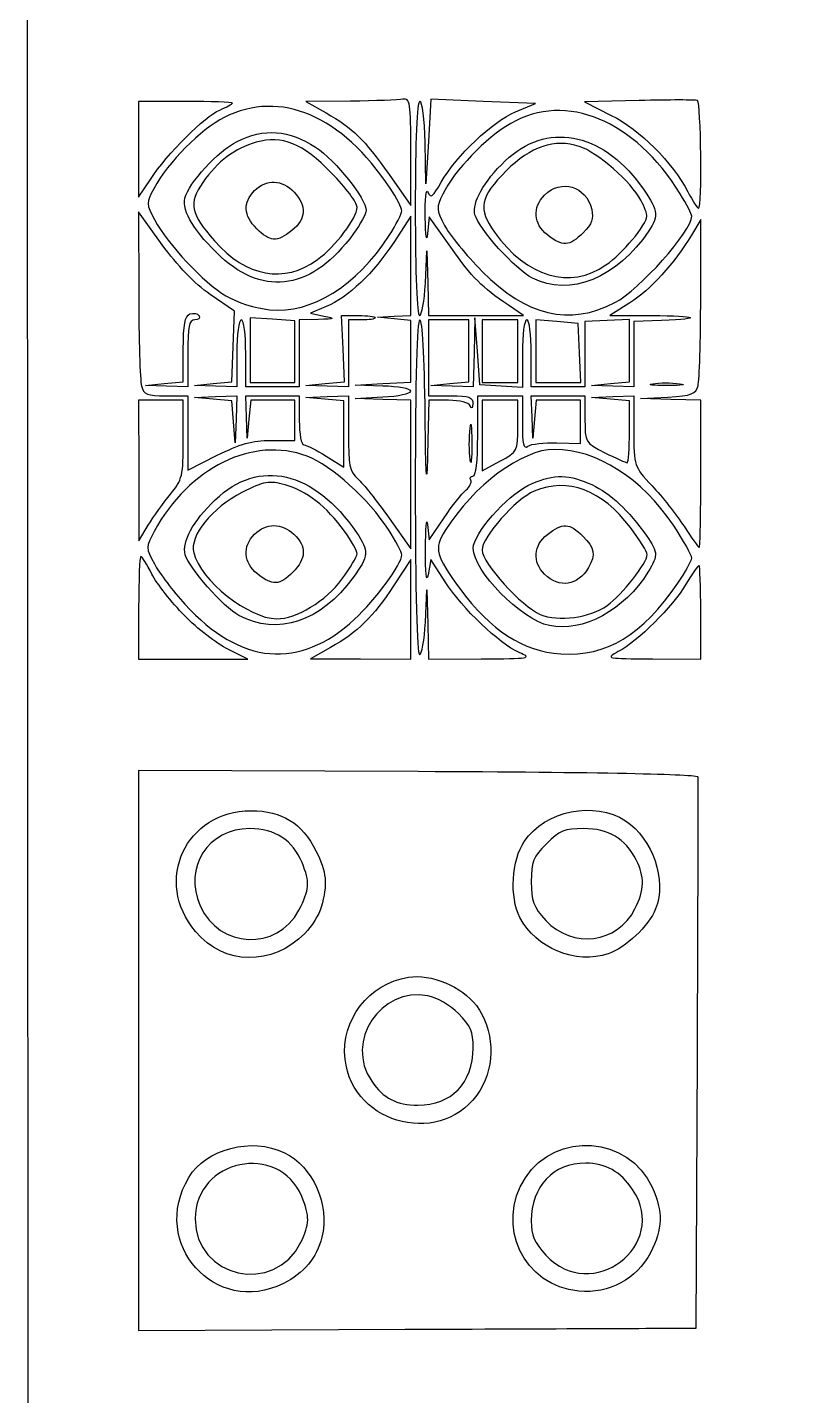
# Model space of a CAD drawing. Extents: x 35 to 169, y -1 to 345.
# Drawn here: x 34.9 to 82.9, y 86.9 to 173.4 of the extents above; entities that cross this region are included whole.
import ezdxf

# ---------------------------------------------------------------- set-up
doc = ezdxf.new("R2010")
doc.units = 0
doc.layers.get('0').update_dxf_attribs({"linetype": 'CONTINUOUS'})

msp = doc.modelspace()

# ---------------------------------------------------------------- linework, layer by layer
at = {"color": 7}
for points in [[(169.00133, 20.210668), (168.928996, -0.885443), (101.950754, -0.885443), (34.972518, -0.885443), (34.932448, 87.450113), (34.892381, 175.785668), (56.051371, 175.785668), (77.210361, 175.785668), (77.212337, 176.420668)], [(58.654247, 168.867846), (58.654247, 168.867846)], [(65.781377, 168.068973), (67.043605, 168.589002), (63.730872, 168.730113), (60.418136, 168.871224), (60.261127, 166.190113), (60.261127, 166.190113)], [(44.895914, 168.730113), (41.932583, 168.730113), (41.932583, 165.701267), (41.932583, 162.672419), (42.675265, 163.796267)], [(44.895914, 168.730113), (44.895914, 168.730113)], [(55.338136, 168.748308), (52.515914, 168.723303), (53.785914, 168.000168)], [(73.600516, 168.783893), (70.13179, 168.696562), (71.831979, 167.846966)], [(77.280914, 168.784012), (77.280914, 168.784012)], [(57.771211, 164.09973), (59.148136, 162.15048), (59.148136, 165.556437)], [(60.261127, 166.190113), (60.104119, 163.509002), (60.049461, 166.119557)], [(54.138695, 164.198544), (54.138695, 164.198544)], [(57.840705, 163.231823), (57.840705, 163.231823)], [(76.1905, 162.87961), (76.1905, 162.87961)], [(73.70425, 162.479322), (73.70425, 162.479322)], [(43.418862, 159.661023), (41.932583, 161.736604), (41.936422, 156.555024)], [(57.384247, 150.722269), (55.620361, 150.776648), (57.384247, 150.876848), (59.148136, 150.977045), (59.148136, 152.922098), (59.148136, 154.867151), (58.089806, 154.977856), (57.031472, 155.08856), (58.089806, 155.136005), (59.148136, 155.183446), (59.148136, 158.331646), (59.148136, 161.479844), (58.067109, 159.813313)], [(61.676867, 159.505773), (60.313296, 161.429207), (60.201494, 160.352439)], [(77.487676, 156.312335), (77.490498, 161.251224), (76.895079, 160.263446)], [(51.63119, 160.566152), (51.63119, 160.566152)], [(55.521259, 160.366226), (55.521259, 160.366226)], [(70.05355, 160.418759), (70.05355, 160.418759)], [(74.203746, 160.53791), (74.203746, 160.53791)], [(60.067475, 157.229557), (60.164873, 159.275668), (60.22095, 157.229557), (60.277025, 155.183446), (63.279745, 155.183446), (66.282457, 155.183446), (65.318739, 155.837445)], [(48.141472, 152.784557), (48.141472, 150.667891), (46.800914, 150.717198), (45.460361, 150.766502), (46.638791, 150.873509), (47.817222, 150.980514), (47.908791, 153.220224), (48.000361, 155.459931), (46.45275, 156.522687)], [(73.012969, 155.992227), (71.737629, 155.183446), (74.379921, 155.183446)], [(50.399072, 154.944542), (48.987786, 155.042335), (48.987961, 152.996224), (48.988136, 150.950113), (50.399247, 150.950113), (51.810361, 150.950113), (51.810361, 152.898431), (51.810361, 154.846747), (50.399072, 154.944542), (50.399072, 154.944542)], [(56.043695, 154.901224), (55.197025, 154.901224), (55.197025, 152.784557), (55.197025, 150.667891), (53.856472, 150.717198), (52.515914, 150.766502), (53.737053, 150.875595), (54.958189, 150.984688), (54.865942, 153.084723), (54.773695, 155.184761), (55.832025, 155.184197)], [(53.783845, 155.744735), (52.798136, 155.334142), (53.644806, 155.151075)], [(66.203695, 152.769094), (66.203695, 150.636965), (64.863136, 150.722983), (63.522583, 150.809002), (63.361759, 152.925668), (63.20094, 155.042335), (63.150095, 152.855113), (63.099247, 150.667891), (61.758695, 150.717198), (60.418136, 150.766502), (61.617583, 150.874537), (62.817025, 150.982568), (62.817025, 152.941896), (62.817025, 154.901224), (61.547025, 154.901224), (60.277025, 154.901224), (60.277025, 152.502335), (60.277025, 150.103446), (61.688136, 150.103446)], [(45.477015, 154.901224), (45.477015, 154.901224)], [(53.292025, 154.934614), (52.092583, 154.901224), (52.092583, 152.784557), (52.092583, 150.667891), (50.399247, 150.667891), (48.705914, 150.667891), (48.705914, 152.784557)], [(56.043695, 154.901224), (56.043695, 154.901224)], [(64.792583, 154.901224), (63.663695, 154.901224), (63.663695, 152.925668), (63.663695, 150.950113), (64.792583, 150.950113), (65.921472, 150.950113), (65.921472, 152.925668), (65.921472, 154.901224), (64.792583, 154.901224), (64.792583, 154.901224)], [(75.016727, 154.87202), (73.259247, 154.808599), (73.259247, 152.738245), (73.259247, 150.667891), (71.918695, 150.717198), (70.578136, 150.766502), (71.777583, 150.874537), (72.977025, 150.982568), (72.977025, 152.955846), (72.977025, 154.929127), (71.565914, 154.864738), (70.154806, 154.800352), (70.154806, 152.734121), (70.154806, 150.667891), (68.461472, 150.667891), (66.768136, 150.667891), (66.768136, 152.784557)], [(68.390914, 154.803409), (67.050361, 154.91768), (67.050361, 152.933895), (67.050361, 150.950113), (68.474364, 150.950113), (69.89837, 150.950113), (69.814923, 152.819626), (69.731472, 154.68914), (68.390914, 154.803409), (68.390914, 154.803409)], [(45.037025, 152.784557), (45.037025, 150.667891), (43.696472, 150.717198), (42.355914, 150.766502), (43.555361, 150.874537), (44.754806, 150.982568), (44.754806, 153.052812)], [(75.375914, 150.755343), (75.375914, 150.755343)], [(43.343695, 149.821224), (41.932583, 149.821224), (41.933712, 145.376224), (41.934841, 140.931224), (42.536474, 141.919002)], [(44.754806, 147.345526), (44.754806, 149.821224), (43.343695, 149.821224), (43.343695, 149.821224)], [(43.65883, 150.103446), (45.037025, 150.103446), (45.037025, 147.751962), (45.037025, 145.400481), (46.905449, 146.340851)], [(47.93466, 148.465166), (47.829589, 149.790219), (46.644975, 149.897526), (45.460361, 150.004835), (46.800914, 150.054139), (48.141472, 150.103446), (48.090602, 148.62178), (48.039731, 147.140113), (47.93466, 148.465166), (47.93466, 148.465166)], [(50.292116, 147.281224), (51.810361, 147.281224), (51.810361, 148.551224), (51.810361, 149.821224), (50.415475, 149.821224), (49.020592, 149.821224), (48.91256, 148.62178), (48.804528, 147.422335), (48.755221, 148.762891), (48.705914, 150.103446), (50.399247, 150.103446), (52.092583, 150.103446), (52.092583, 148.551224)], [(53.791522, 146.289907), (54.914806, 145.58081), (54.914806, 147.68479), (54.914806, 149.788768), (53.715361, 149.8968), (52.515914, 150.004835), (53.856472, 150.054139), (55.197025, 150.103446), (55.197025, 147.748299)], [(57.384247, 149.875603), (55.620361, 149.929981), (57.384247, 150.030181)], [(57.774171, 142.36863), (59.148136, 140.419369), (59.148136, 145.120296), (59.148136, 149.821224), (57.384247, 149.875603), (57.384247, 149.875603)], [(61.532194, 149.821224), (60.294399, 149.821224), (60.205623, 146.364002)], [(63.381472, 147.563446), (63.381472, 150.103446), (64.792583, 150.103446), (66.203695, 150.103446), (66.203695, 148.375558)], [(64.792583, 149.821224), (63.663695, 149.821224), (63.663695, 147.586893), (63.663695, 145.352562), (64.790252, 145.964115)], [(65.919141, 148.198446), (65.921399, 149.821224), (64.79251, 149.821224), (64.79251, 149.821224)], [(68.390914, 147.134801), (69.872583, 147.088616), (69.872583, 148.454921), (69.872583, 149.821224), (68.477697, 149.821224), (67.082814, 149.821224), (66.974782, 148.62178), (66.86675, 147.422335), (66.817443, 148.762891), (66.768136, 150.103446), (68.461472, 150.103446), (70.154806, 150.103446), (70.162567, 148.62178)], [(72.977039, 147.829441), (72.977039, 149.788768), (71.777592, 149.8968), (70.57815, 150.004835), (71.918703, 150.054139), (73.259247, 150.103446), (73.259247, 147.869333)], [(75.587583, 149.875603), (73.682583, 149.929981), (75.416876, 150.029414)], [(77.492583, 145.164557), (77.492583, 149.821224), (75.587583, 149.875603), (75.587583, 149.875603)], [(62.895551, 146.075486), (62.895559, 146.075486)], [(60.201663, 141.953334), (60.318193, 140.999886), (61.249625, 142.382986)], [(54.956814, 141.534), (54.956814, 141.534)], [(57.729013, 141.649268), (57.729013, 141.649268)], [(73.037384, 141.773835), (73.037384, 141.773835)], [(75.755971, 141.916682), (75.755971, 141.916682)], [(54.068136, 134.181363), (52.798136, 133.459134), (55.973136, 133.455747), (59.148136, 133.452332), (59.148136, 136.600532), (59.148136, 139.74873), (58.057576, 138.082199), (58.057576, 138.082199)], [(61.323039, 138.339603), (60.418136, 139.739939), (60.243624, 138.783358)], [(77.378286, 139.379002), (77.378286, 139.379002)], [(51.682077, 138.94283), (51.682077, 138.942841)], [(55.498543, 138.60376), (55.498543, 138.60376)], [(70.382006, 139.237891), (70.382006, 139.237891)], [(74.145174, 138.944586), (74.145174, 138.944586)], [(60.067475, 135.780668), (60.164873, 137.82678), (60.22095, 135.639557), (60.277025, 133.452335), (63.593136, 133.46337)], [(41.932583, 136.697891), (41.932583, 133.452335), (45.389806, 133.452558), (48.847025, 133.452781), (47.577025, 134.074915)], [(44.823888, 136.205486), (44.823888, 136.205486)], [(74.458695, 133.463635), (77.492583, 133.452346), (77.492583, 136.41568)], [(59.618533, 126.328343), (41.932583, 126.401021), (41.932527, 108.689455), (41.932471, 90.977891), (58.795305, 91.04885)], [(59.618533, 126.328465), (59.618533, 126.328343)], [(52.267894, 120.572904), (52.267894, 120.572904)], [(73.405997, 120.74143), (73.405997, 120.74143)], [(53.480809, 117.759501), (53.480809, 117.759501)], [(74.636938, 117.647891), (74.636938, 117.647891)], [(62.161951, 111.021632), (62.161951, 111.021632)], [(76.432077, 91.119405), (77.206023, 91.119123), (77.278744, 108.405234)], [(63.540888, 106.181597), (63.540888, 106.181597)], [(73.180222, 99.892599), (73.180222, 99.892599)], [(52.250676, 99.447442), (52.250676, 99.447442)], [(53.527412, 96.87487), (53.527412, 96.87487)], [(74.305236, 95.890612), (74.305236, 95.890612)]]:
    msp.add_lwpolyline(points, dxfattribs=at)
for points in [[(57.840705, 163.231823), (54.791935, 167.843419), (50.923001, 169.497484), (47.349867, 167.716915)], [(58.654247, 168.867846), (58.382611, 168.815844), (56.890361, 168.762052), (55.338136, 168.748308)], [(59.148136, 165.556437), (59.148136, 168.648071), (59.10256, 168.953667), (58.654247, 168.867846)], [(76.1905, 162.87961), (73.300852, 167.556376), (68.982305, 169.349387), (65.465709, 167.332421)], [(77.280914, 168.784012), (77.164497, 168.831978), (75.508321, 168.831925), (73.600516, 168.783893)], [(42.675265, 163.796267), (43.745221, 165.415348), (46.125099, 167.798063), (47.058445, 168.184665)], [(47.859247, 168.623241), (47.859247, 168.682019), (46.525747, 168.730113), (44.895914, 168.730113)], [(47.058445, 168.184665), (47.498886, 168.367102), (47.859247, 168.564463), (47.859247, 168.623241)], [(53.785914, 168.000168), (55.506905, 167.020239), (56.159104, 166.381928), (57.771211, 164.09973)], [(59.712583, 168.730113), (59.532272, 168.730113), (59.430361, 166.284186), (59.430361, 161.95678)], [(60.049461, 166.119557), (60.017725, 167.635342), (59.87645, 168.730113), (59.712583, 168.730113)], [(61.074054, 163.622128), (62.001987, 165.273164), (64.32749, 167.469988), (65.781377, 168.068973)], [(77.357204, 161.95678), (77.583439, 161.95678), (77.508193, 168.690368), (77.280914, 168.784012)], [(47.349867, 167.716915), (45.853728, 166.97136), (43.797203, 164.891625), (42.88961, 163.206327)], [(65.465709, 167.332421), (63.895608, 166.431879), (61.883392, 164.336359), (61.173261, 162.862275)], [(65.12674, 164.97336), (67.696932, 167.444879), (71.190338, 166.822694), (73.662148, 163.453184)], [(71.831979, 167.846966), (73.631992, 166.947493), (75.698421, 164.884155), (76.671071, 163.015113)], [(44.857077, 162.608067), (45.099766, 163.575022), (46.942268, 165.578326), (48.160551, 166.199847)], [(48.160551, 166.199847), (49.831585, 167.052344), (51.481476, 166.931722), (53.11902, 165.837335)], [(54.138695, 164.198544), (52.284551, 166.09129), (51.03114, 166.601311), (49.364592, 166.141156)], [(69.796652, 165.88638), (68.278589, 166.387386), (66.710283, 165.864903), (65.20053, 164.355141)], [(49.364592, 166.141156), (48.023506, 165.770863), (46.918846, 164.940216), (45.995423, 163.607717)], [(53.11902, 165.837335), (54.418165, 164.969104), (56.325914, 162.58287), (56.325914, 161.826116)], [(73.70425, 162.479322), (73.110674, 163.627177), (70.95985, 165.50249), (69.796652, 165.88638)], [(63.208786, 161.558776), (63.013308, 162.33761), (63.750382, 163.649839), (65.12674, 164.97336)], [(45.995423, 163.607717), (45.074699, 162.279114), (45.200432, 161.645186), (46.729111, 159.908515)], [(49.270361, 163.085668), (50.019571, 163.834881), (51.006996, 163.799699), (51.761164, 162.996924)], [(55.749912, 162.037712), (55.756262, 162.315061), (55.031222, 163.287435), (54.138695, 164.198544)], [(60.235725, 162.998798), (60.404002, 162.572174), (60.54134, 162.67429), (61.074054, 163.622128)], [(65.20053, 164.355141), (63.51535, 162.669958), (63.372718, 161.939773), (64.438643, 160.45477)], [(67.614806, 162.803446), (68.660718, 163.849359), (70.235273, 163.371413), (70.589721, 161.900425)], [(42.88961, 163.206327), (42.405777, 162.307909), (42.407408, 162.240114), (42.936606, 161.250422)], [(49.398642, 160.673953), (48.558772, 161.51382), (48.515326, 162.330634), (49.270361, 163.085668)], [(51.761164, 162.996924), (52.580546, 162.124733), (52.535232, 161.277273), (51.63119, 160.566152)], [(58.583695, 161.80541), (58.583695, 161.971819), (58.249349, 162.613705), (57.840705, 163.231823)], [(60.062082, 161.392335), (60.046898, 162.556502), (60.125037, 163.279408), (60.235725, 162.998798)], [(61.173261, 162.862275), (60.755448, 161.994984), (60.762086, 161.863858), (61.273272, 160.88672)], [(67.793977, 160.28393), (66.90034, 160.986864), (66.827169, 162.015809), (67.614806, 162.803446)], [(73.662148, 163.453184), (74.788866, 161.917274), (74.862193, 161.522578), (74.203746, 160.53791)], [(76.928136, 161.463458), (76.928136, 161.585731), (76.5962, 162.223), (76.1905, 162.87961)], [(76.671071, 163.015113), (76.973989, 162.43303), (77.282751, 161.95678), (77.357204, 161.95678)], [(47.129982, 158.904323), (45.512406, 160.395351), (44.653144, 161.795538), (44.857077, 162.608067)], [(53.241744, 158.718655), (54.39465, 159.560275), (55.733747, 161.332301), (55.749912, 162.037712)], [(59.430361, 161.95678), (59.430361, 157.836259), (59.536051, 155.183446), (59.700219, 155.183446)], [(70.589721, 161.900425), (70.732088, 161.309599), (70.611678, 160.976901), (70.05355, 160.418759)], [(74.088952, 161.476906), (74.098294, 161.60103), (73.925168, 162.052117), (73.70425, 162.479322)], [(42.936606, 161.250422), (43.767423, 159.696645), (46.065841, 157.241445), (47.447668, 156.431639)], [(56.325914, 161.826116), (56.325914, 161.634115), (55.96382, 160.977166), (55.521259, 160.366226)], [(57.776677, 160.248144), (58.220537, 160.938228), (58.583695, 161.638997), (58.583695, 161.80541)], [(60.201494, 160.352439), (60.140001, 159.760216), (60.077265, 160.228168), (60.062082, 161.392335)], [(66.836301, 157.547086), (65.767314, 158.09988), (63.427446, 160.68755), (63.208786, 161.558776)], [(71.495409, 158.380519), (72.535477, 159.100947), (74.045902, 160.904218), (74.088952, 161.476906)], [(72.060706, 156.001549), (73.60377, 156.798931), (76.928136, 160.529316), (76.928136, 161.463458)], [(55.521259, 160.366226), (52.980339, 156.85859), (49.926519, 156.326565), (47.129982, 158.904323)], [(51.63119, 160.566152), (50.667748, 159.808309), (50.243813, 159.828779), (49.398642, 160.673953)], [(50.211327, 155.551735), (52.864266, 155.277929), (55.720166, 157.050812), (57.776677, 160.248144)], [(61.273272, 160.88672), (61.574412, 160.311085), (62.6482, 159.00285), (63.659467, 157.979532)], [(64.438643, 160.45477), (66.484672, 157.604326), (69.215852, 156.801528), (71.495409, 158.380519)], [(74.203746, 160.53791), (72.216391, 157.565938), (69.181952, 156.334103), (66.836301, 157.547086)], [(70.05355, 160.418759), (69.181018, 159.546226), (68.76349, 159.521312), (67.793977, 160.28393)], [(76.895077, 160.263446), (75.815297, 158.472134), (74.307474, 156.813178), (73.012969, 155.992227)], [(46.45275, 156.522687), (45.490088, 157.183755), (44.343379, 158.369944), (43.418862, 159.661023)], [(46.729111, 159.908515), (48.739239, 157.624886), (51.142062, 157.185892), (53.241744, 158.718655)], [(58.067109, 159.813313), (56.808816, 157.873507), (55.179942, 156.326271), (53.783845, 155.744735)], [(65.318739, 155.837445), (63.613338, 156.99476), (63.066504, 157.545567), (61.676867, 159.505773)], [(63.659467, 157.979532), (66.463043, 155.142544), (69.16661, 154.506017), (72.060706, 156.001549)], [(59.700219, 155.183446), (59.84864, 155.183446), (60.013906, 156.104196), (60.067475, 157.229557)], [(41.936433, 156.555024), (41.938691, 153.705158), (42.016866, 151.087696), (42.11046, 150.738446)], [(47.447668, 156.431639), (48.163085, 156.012375), (49.321415, 155.643584), (50.211327, 155.551735)], [(77.318023, 150.751146), (77.409791, 151.093411), (77.486132, 153.595946), (77.487676, 156.312335)], [(44.754806, 153.052812), (44.754806, 154.612609), (44.856953, 155.162257), (45.169099, 155.282038)], [(45.169099, 155.282038), (45.39696, 155.369476), (45.658456, 155.319565), (45.750201, 155.171122)], [(45.750201, 155.171122), (45.841943, 155.022678), (45.719009, 154.901224), (45.477015, 154.901224)], [(53.644806, 155.151075), (54.407833, 154.986091), (54.372984, 154.964707), (53.292025, 154.934614)], [(55.832025, 155.184197), (56.414111, 155.183632), (56.890361, 155.119946), (56.890361, 155.042335)], [(56.890361, 155.042335), (56.890361, 154.964724), (56.509361, 154.901224), (56.043695, 154.901224)], [(74.379921, 155.183446), (77.319361, 155.183446), (77.754175, 154.970803), (75.016727, 154.87202)], [(45.477015, 154.901224), (45.117622, 154.901224), (45.037025, 154.513501), (45.037025, 152.784557)], [(48.423695, 154.901224), (48.260632, 154.901224), (48.141472, 154.007519), (48.141472, 152.784557)], [(48.705914, 152.784557), (48.705914, 154.007519), (48.586754, 154.901224), (48.423695, 154.901224)], [(59.712583, 154.901224), (59.529452, 154.901224), (59.430361, 151.185297), (59.430361, 144.317891)], [(60.055828, 148.904002), (60.017474, 152.673319), (59.889963, 154.901224), (59.712583, 154.901224)], [(66.485914, 154.901224), (66.322671, 154.901224), (66.203695, 154.002366), (66.203695, 152.769094)], [(66.768136, 152.784557), (66.768136, 154.007519), (66.648976, 154.901224), (66.485914, 154.901224)], [(42.11046, 150.738446), (42.25748, 150.189849), (42.468159, 150.103446), (43.65883, 150.103446)], [(59.148136, 150.399136), (59.148136, 150.54695), (58.354386, 150.692362), (57.384247, 150.722269)], [(75.375914, 150.755343), (74.444583, 150.75365), (74.029556, 150.805149), (74.453637, 150.869547)], [(74.453637, 150.869547), (74.877721, 150.933942), (75.639721, 150.935237), (76.146973, 150.872426)], [(76.146973, 150.872426), (76.654225, 150.809614), (76.307247, 150.756926), (75.375914, 150.755343)], [(75.416876, 150.029414), (76.92388, 150.115813), (77.173037, 150.2104), (77.318023, 150.751146)], [(57.384247, 150.030181), (58.354386, 150.085291), (59.148136, 150.251319), (59.148136, 150.399136)], [(62.912337, 149.468446), (62.828828, 149.675408), (62.258363, 149.821224), (61.532194, 149.821224)], [(61.688136, 150.103446), (62.852393, 150.103446), (63.09535, 150.017047), (63.076969, 149.609557)], [(60.205623, 146.364002), (60.147694, 144.108016), (60.095646, 144.990556), (60.055828, 148.904002)], [(63.076969, 149.609557), (63.063648, 149.314511), (62.997376, 149.2577), (62.912337, 149.468446)], [(52.092583, 148.551224), (52.092583, 147.684395), (52.219677, 146.999002), (52.380413, 146.999002)], [(62.895559, 146.075486), (62.833213, 146.576495), (62.832189, 147.465495), (62.893301, 148.051042)], [(62.893273, 148.051042), (62.954368, 148.636585), (63.005377, 148.226668), (63.00663, 147.140113)], [(64.790252, 145.964115), (65.902092, 146.567676), (65.916847, 146.596875), (65.919141, 148.198446)], [(66.203695, 148.375558), (66.203695, 147.039173), (66.283628, 146.708087), (66.556472, 146.914327)], [(70.162564, 148.62178), (70.17024, 147.153166), (70.181416, 147.134519), (71.429403, 146.505113)], [(52.583294, 146.282713), (49.182328, 147.581554), (45.094285, 145.56905), (42.915544, 141.523371)], [(43.94636, 143.888303), (44.700097, 144.803409), (44.754806, 145.03736), (44.754806, 147.345526)], [(46.905449, 146.340851), (48.33125, 147.058455), (49.133537, 147.281224), (50.292116, 147.281224)], [(55.197025, 147.748299), (55.197025, 145.700969), (55.275655, 145.322881), (55.798616, 144.855521)], [(63.082593, 145.023446), (63.27081, 145.023446), (63.381472, 145.963895), (63.381472, 147.563446)], [(66.556472, 146.914327), (66.750497, 147.060989), (67.575997, 147.160201), (68.390914, 147.134801)], [(72.832767, 145.870113), (72.912114, 145.870113), (72.977039, 146.751812), (72.977039, 147.829441)], [(73.259247, 147.869333), (73.259247, 145.645063), (73.264299, 145.629835), (74.40768, 144.412111)], [(52.380413, 146.999002), (52.53872, 146.999002), (53.17372, 146.679907), (53.791522, 146.289907)], [(68.240461, 146.71678), (66.179237, 146.71678), (63.12537, 144.447487), (61.322537, 141.576153)], [(63.00663, 147.140113), (63.007759, 146.053557), (62.957896, 145.574474), (62.895551, 146.075486)], [(75.755971, 141.916682), (73.776242, 144.881353), (70.902514, 146.71678), (68.240461, 146.71678)], [(71.429403, 146.505113), (72.1219, 146.155863), (72.753415, 145.870113), (72.832767, 145.870113)], [(46.782299, 143.524471), (49.545604, 146.181692), (53.02975, 145.373472), (55.716066, 141.452102)], [(57.729013, 141.649268), (56.501563, 143.562085), (54.140662, 145.68795), (52.583294, 146.282713)], [(51.200863, 144.471132), (50.165624, 144.749894), (49.896011, 144.702006), (48.462029, 143.984668)], [(55.798616, 144.855521), (56.12949, 144.559823), (57.01849, 143.440724), (57.774171, 142.36863)], [(62.637046, 144.144522), (62.88784, 144.35266), (63.023437, 144.635568), (62.938375, 144.773203)], [(62.938375, 144.773203), (62.85331, 144.910837), (62.91821, 145.023446), (63.082593, 145.023446)], [(66.553413, 144.423366), (68.027437, 145.136931), (68.960094, 145.176405), (70.375537, 144.585141)], [(73.037384, 141.773835), (71.233154, 144.156005), (69.092482, 144.966068), (66.958173, 144.074299)], [(70.375537, 144.585141), (71.581563, 144.081355), (72.701686, 143.097285), (73.860036, 141.523879)], [(77.399001, 140.507891), (77.45047, 140.507891), (77.492583, 142.603391), (77.492583, 145.164557)], [(42.536302, 141.919002), (42.867202, 142.46228), (43.501725, 143.348466), (43.94636, 143.888303)], [(48.462029, 143.984668), (46.584481, 143.045438), (45.144151, 141.24396), (45.413315, 140.171527)], [(54.956814, 141.534), (53.816572, 143.108058), (52.531786, 144.112752), (51.200863, 144.471132)], [(59.430361, 144.317891), (59.430361, 137.773747), (59.533353, 133.734557), (59.700219, 133.734557)], [(61.249625, 142.382986), (61.761915, 143.143691), (62.386255, 143.936383), (62.637046, 144.144522)], [(63.099247, 140.462842), (63.099247, 141.363128), (65.194493, 143.765525), (66.553413, 144.423366)], [(66.958173, 144.074299), (65.780567, 143.582264), (63.663695, 141.189074), (63.663695, 140.34979)], [(74.40768, 144.412111), (75.039319, 143.7394), (75.949711, 142.585752), (76.43077, 141.848446)], [(44.879006, 140.051458), (44.667497, 140.894171), (45.358806, 142.155628), (46.782299, 143.524471)], [(49.270361, 141.354557), (49.994021, 142.07822), (50.973228, 142.073891), (51.757143, 141.343551)], [(60.077121, 140.36678), (60.081524, 141.76378), (60.137573, 142.477728), (60.201663, 141.953334)], [(67.793977, 141.334074), (68.757416, 142.091917), (69.181348, 142.071447), (70.026519, 141.226273)], [(42.915544, 141.523371), (42.373657, 140.517153), (42.373759, 140.498402), (42.926748, 139.467631)], [(49.44953, 138.835041), (48.555893, 139.537975), (48.482721, 140.56692), (49.270361, 141.354557)], [(51.757143, 141.343551), (52.563779, 140.592055), (52.539008, 139.799758), (51.682077, 138.94283)], [(55.754473, 140.112768), (55.758311, 140.283507), (55.399376, 140.923059), (54.956814, 141.534)], [(55.716066, 141.452102), (56.512054, 140.290151), (56.487528, 139.969013), (55.498543, 138.60376)], [(58.583695, 140.044547), (58.583695, 140.194596), (58.199088, 140.916721), (57.729013, 141.649268)], [(61.322537, 141.576153), (60.604115, 140.431942), (60.717944, 139.981318), (62.249897, 137.904828)], [(67.614806, 138.814557), (66.827169, 139.602194), (66.90034, 140.63114), (67.793977, 141.334074)], [(70.026519, 141.226273), (70.791062, 140.461736), (70.859362, 140.079692), (70.382006, 139.237891)], [(74.104494, 140.056346), (74.103648, 140.227085), (73.623514, 140.999954), (73.037384, 141.773835)], [(73.860036, 141.523879), (74.814241, 140.227765), (74.831651, 140.070285), (74.145174, 138.944586)], [(76.919212, 139.840731), (76.924123, 140.01707), (76.40066, 140.951248), (75.755971, 141.916682)], [(76.43077, 141.848446), (76.911829, 141.111141), (77.347532, 140.507891), (77.399001, 140.507891)], [(60.243624, 138.783358), (60.142842, 138.230939), (60.072493, 138.899946), (60.077121, 140.36678)], [(67.919501, 135.564066), (66.107437, 135.962061), (63.099247, 139.019256), (63.099247, 140.462842)], [(63.663695, 140.34979), (63.663695, 139.539905), (66.169786, 136.756203), (67.332473, 136.274602)], [(42.067957, 139.943446), (41.993501, 139.943446), (41.932583, 138.482946), (41.932583, 136.697891)], [(42.772042, 138.828685), (42.459252, 139.441805), (42.142413, 139.943446), (42.067957, 139.943446)], [(42.926737, 139.467631), (43.233673, 138.895487), (44.104958, 137.747932), (44.862925, 136.91751)], [(48.26412, 136.208918), (47.335567, 136.705863), (45.074527, 139.272435), (44.879006, 140.051458)], [(45.413315, 140.171527), (45.852215, 138.42281), (48.881727, 136.014602), (50.662922, 135.998533)], [(54.790634, 138.498545), (55.316899, 139.215629), (55.750627, 139.942029), (55.754473, 140.112768)], [(55.586162, 135.969032), (56.919427, 137.207039), (58.583695, 139.469818), (58.583695, 140.044547)], [(71.565231, 136.838516), (72.514203, 137.514244), (74.106893, 139.532548), (74.104494, 140.056346)], [(76.04342, 138.250113), (76.520198, 138.948613), (76.914307, 139.664391), (76.919212, 139.840731)], [(77.378286, 139.379002), (77.315424, 139.379002), (76.94433, 138.839252), (76.553633, 138.179557)], [(77.492583, 136.415668), (77.492583, 138.045502), (77.441151, 139.379002), (77.378286, 139.379002)], [(44.823888, 136.205486), (44.008161, 137.035126), (43.084829, 138.215566), (42.772042, 138.828685)], [(55.498543, 138.60376), (53.482502, 135.820696), (50.706559, 134.901764), (48.26412, 136.208918)], [(51.682077, 138.942841), (50.836906, 138.097668), (50.412972, 138.077198), (49.44953, 138.835041)], [(50.662922, 135.998533), (51.892827, 135.987441), (53.791855, 137.137613), (54.790634, 138.498545)], [(70.382006, 139.237891), (69.730682, 138.089303), (68.524574, 137.904789), (67.614806, 138.814557)], [(74.145174, 138.944586), (72.700399, 136.575401), (69.997399, 135.107681), (67.919501, 135.564066)], [(58.057576, 138.082202), (56.771108, 136.116298), (55.798748, 135.165537), (54.068136, 134.181363)], [(65.996524, 133.87119), (64.751582, 134.412379), (62.420706, 136.640978), (61.323039, 138.339603)], [(62.249897, 137.904828), (64.210119, 135.247841), (66.241704, 133.93594), (68.631709, 133.783757)], [(68.631709, 133.783757), (71.545103, 133.598244), (73.792633, 134.952623), (76.04342, 138.250113)], [(76.553633, 138.179557), (75.726242, 136.782504), (73.489718, 134.557071), (72.271472, 133.918637)], [(44.862925, 136.91751), (48.370276, 133.074891), (52.112839, 132.743859), (55.586162, 135.969032)], [(67.332473, 136.274602), (68.490832, 135.794794), (70.469706, 136.058432), (71.565231, 136.838516)], [(47.577025, 134.074915), (46.878525, 134.417086), (45.639615, 135.375843), (44.823888, 136.205486)], [(59.700219, 133.734557), (59.84864, 133.734557), (60.013906, 134.655307), (60.067475, 135.780668)], [(63.593136, 133.46337), (66.691696, 133.473699), (66.849368, 133.500448), (65.996524, 133.87119)], [(72.271472, 133.918637), (71.453048, 133.489735), (71.526011, 133.474557), (74.458695, 133.463635)], [(77.327977, 125.973568), (77.312653, 126.157624), (71.152791, 126.281068), (59.618533, 126.328465)], [(77.278744, 108.405234), (77.318743, 117.912595), (77.3409, 125.818345), (77.327977, 125.973568)], [(45.525159, 116.211236), (42.847678, 119.393243), (44.905668, 123.85678), (49.05027, 123.85678)], [(49.05027, 123.85678), (50.998755, 123.85678), (52.267818, 123.073328), (53.150914, 121.325258)], [(66.327573, 121.916488), (67.652155, 123.865791), (70.789377, 124.504911), (72.723626, 123.219502)], [(72.723626, 123.219502), (74.45754, 122.067225), (75.354197, 119.456131), (74.636938, 117.647891)], [(48.971731, 122.727891), (46.318218, 122.727891), (44.750815, 120.284329), (45.833846, 117.835961)], [(52.267894, 120.572904), (51.670698, 122.00219), (50.560704, 122.727891), (48.971731, 122.727891)], [(70.08852, 122.727891), (68.871211, 122.727891), (68.561272, 122.601915), (67.727692, 121.768335)], [(73.405997, 120.74143), (72.702327, 122.102181), (71.657365, 122.727891), (70.08852, 122.727891)], [(53.150914, 121.325258), (53.821559, 119.997738), (53.896178, 119.191181), (53.480809, 117.759501)], [(66.052443, 117.103049), (65.384886, 118.393962), (65.51814, 120.725307), (66.327573, 121.916488)], [(67.727692, 121.768335), (66.886579, 120.92722), (66.768136, 120.630607), (66.768136, 119.3653)], [(52.062123, 117.555421), (52.745685, 118.850987), (52.779594, 119.348232), (52.267894, 120.572904)], [(73.329368, 117.647891), (73.932762, 118.855759), (73.953257, 119.683145), (73.405997, 120.74143)], [(66.768136, 119.3653), (66.768136, 118.13016), (66.900546, 117.777343), (67.685528, 116.920776)], [(45.833846, 117.835961), (47.028701, 115.134789), (50.697762, 114.969523), (52.062123, 117.555421)], [(53.480809, 117.759501), (53.340999, 117.277607), (52.876202, 116.529577), (52.447929, 116.097212)], [(71.635657, 114.802114), (69.576549, 114.122548), (67.056711, 115.161016), (66.052443, 117.103049)], [(67.685528, 116.920776), (69.36276, 115.090599), (72.23683, 115.460874), (73.329368, 117.647891)], [(74.636938, 117.647891), (74.213785, 116.581113), (72.712326, 115.157446), (71.635657, 114.802114)], [(52.447929, 116.097212), (50.382257, 114.011802), (47.333611, 114.062017), (45.525159, 116.211236)], [(58.998053, 113.326659), (60.422262, 113.557777), (62.37362, 112.741553), (63.299758, 111.527323)], [(54.990354, 108.14189), (54.711129, 110.61918), (56.48925, 112.919537), (58.998053, 113.326659)], [(60.232019, 112.145147), (57.222596, 112.709719), (54.94975, 109.260435), (56.673524, 106.744752)], [(62.161951, 111.021632), (61.624636, 111.558949), (60.801058, 112.038397), (60.232019, 112.145147)], [(63.08795, 108.856668), (63.097348, 109.878753), (62.942292, 110.241293), (62.161951, 111.021632)], [(63.299758, 111.527323), (64.410119, 110.071565), (64.514044, 107.767508), (63.540888, 106.181597)], [(59.598766, 105.230113), (61.73231, 105.230113), (63.067342, 106.617706), (63.08795, 108.856668)], [(63.540888, 106.181597), (61.299381, 102.528727), (55.472468, 103.864606), (54.990354, 108.14189)], [(56.673524, 106.744752), (57.417657, 105.65876), (58.245508, 105.230113), (59.598766, 105.230113)], [(45.102489, 100.652776), (46.197935, 102.477645), (49.058003, 103.219136), (51.157892, 102.222671)], [(66.394643, 100.637677), (68.332929, 103.626955), (72.941191, 103.281772), (74.414826, 100.036922)], [(52.250676, 99.447442), (50.800895, 102.917254), (45.507396, 101.80726), (45.507396, 98.033446)], [(51.157892, 102.222671), (52.9412, 101.376436), (54.033705, 98.910751), (53.527412, 96.87487)], [(70.211343, 101.557064), (68.15433, 101.566264), (66.768136, 100.094851), (66.768136, 97.902204)], [(73.180222, 99.892599), (72.414923, 101.028225), (71.481764, 101.551389), (70.211343, 101.557064)], [(51.086255, 93.945325), (46.78286, 91.813029), (42.606392, 96.494601), (45.102489, 100.652776)], [(69.781002, 93.460032), (66.285703, 93.768476), (64.455678, 97.647349), (66.394643, 100.637677)], [(67.695056, 95.743715), (70.575289, 92.600838), (75.555565, 96.36783), (73.180222, 99.892599)], [(74.414826, 100.036922), (75.114686, 98.49587), (75.085451, 97.389745), (74.305236, 95.890612)], [(52.192868, 96.553538), (52.754609, 97.693018), (52.765063, 98.21634), (52.250676, 99.447442)], [(45.507396, 98.033446), (45.507396, 94.293655), (50.530619, 93.181705), (52.192868, 96.553538)], [(66.768136, 97.902204), (66.768136, 96.999093), (66.965257, 96.540062), (67.695056, 95.743715)], [(53.527412, 96.87487), (53.204996, 95.578381), (52.377207, 94.584981), (51.086255, 93.945325)], [(74.305236, 95.890612), (73.436449, 94.221307), (71.703624, 93.290372), (69.781002, 93.460032)], [(58.795305, 91.04885), (68.069861, 91.087875), (76.00641, 91.119625), (76.432077, 91.119405)]]:
    msp.add_open_spline(points, degree=3, dxfattribs=at)

doc.saveas('drawing.dxf')
